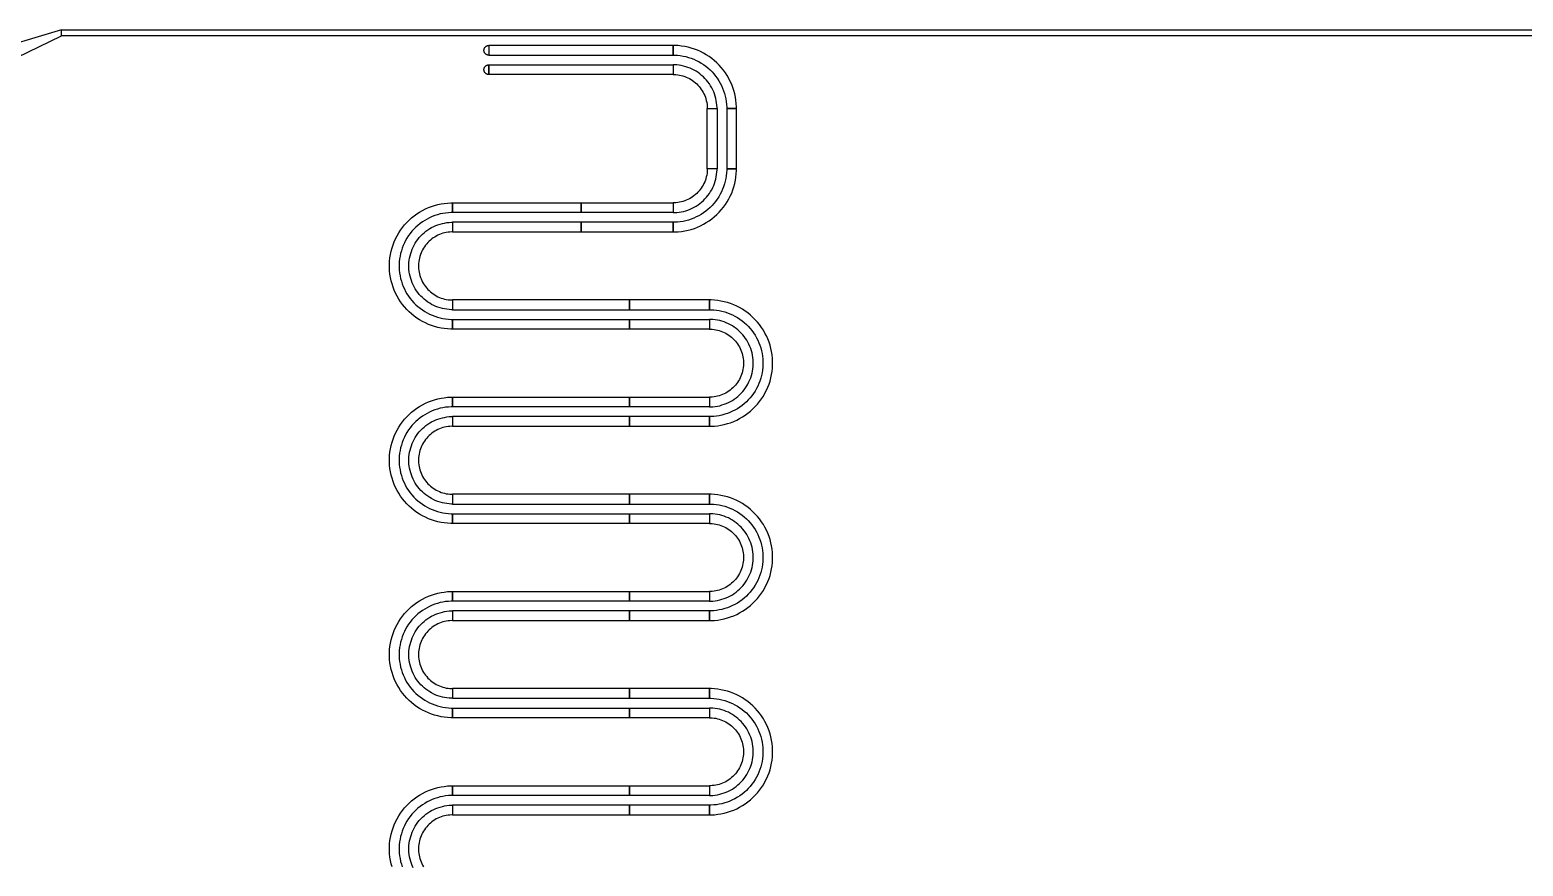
# Model space of a CAD drawing. Extents: x -3400 to 3400, y -3400 to 3400.
# Drawn here: x -1862 to -325, y -866 to -5 of the extents above; entities that cross this region are included whole.
import ezdxf

# ---------------------------------------------------------------- set-up
doc = ezdxf.new("R2010")
doc.units = 0
doc.layers.get('0').update_dxf_attribs({"linetype": 'CONTINUOUS'})
doc.layers.add('BASEMETAL', color=4, linetype='CONTINUOUS')
doc.layers.add('BUSMAIN', color=3, linetype='CONTINUOUS')

# ---------------------------------------------------------------- blocks, each defined once
blk = doc.blocks.new('CHIP_XSEARCH')
for points in [[(2010, 3374), (2010, 3369), (2010, 3369), (2009.7, 3369), (2009.5, 3369), (2009.2, 3369.1), (2009, 3369.1), (2008.7, 3369.2), (2008.5, 3369.2), (2008.2, 3369.3), (2008, 3369.4), (2007.7, 3369.5), (2007.5, 3369.7), (2007.3, 3369.8), (2007.1, 3370), (2006.9, 3370.1), (2006.7, 3370.3), (2006.5, 3370.5), (2006.3, 3370.7), (2006.1, 3370.9), (2006, 3371.1), (2005.8, 3371.3), (2005.7, 3371.5), (2005.5, 3371.7), (2005.4, 3372), (2005.3, 3372.2), (2005.2, 3372.5), (2005.2, 3372.7), (2005.1, 3373), (2005.1, 3373.2), (2005, 3373.5), (2005, 3373.7), (2005, 3374), (2005, 3374), (2005, 3374.3), (2005, 3374.5), (2005.1, 3374.8), (2005.1, 3375), (2005.2, 3375.3), (2005.2, 3375.5), (2005.3, 3375.8), (2005.4, 3376), (2005.5, 3376.3), (2005.7, 3376.5), (2005.8, 3376.7), (2006, 3376.9), (2006.1, 3377.1), (2006.3, 3377.3), (2006.5, 3377.5), (2006.7, 3377.7), (2006.9, 3377.9), (2007.1, 3378), (2007.3, 3378.2), (2007.5, 3378.3), (2007.7, 3378.5), (2008, 3378.6), (2008.2, 3378.7), (2008.5, 3378.8), (2008.7, 3378.8), (2009, 3378.9), (2009.2, 3378.9), (2009.5, 3379), (2009.7, 3379), (2010, 3379), (2010, 3379)], [(2010, 3369), (2200, 3369), (2200, 3379), (2010, 3379)], [(2200, 3369), (2201.4, 3369), (2204.3, 3368.8), (2207.2, 3368.5), (2210, 3368.1), (2212.8, 3367.5), (2215.6, 3366.7), (2218.4, 3365.8), (2221, 3364.8), (2223.7, 3363.6), (2226.2, 3362.3), (2228.7, 3360.9), (2231.2, 3359.3), (2233.5, 3357.6), (2235.7, 3355.8), (2237.9, 3353.9), (2239.9, 3351.9), (2241.8, 3349.7), (2243.6, 3347.5), (2245.3, 3345.2), (2246.9, 3342.7), (2248.3, 3340.2), (2249.6, 3337.7), (2250.8, 3335), (2251.8, 3332.4), (2252.7, 3329.6), (2253.5, 3326.8), (2254.1, 3324), (2254.5, 3321.2), (2254.8, 3318.3), (2255, 3315.4), (2255, 3314), (2265, 3314), (2265, 3315.7), (2264.8, 3319.1), (2264.4, 3322.5), (2263.9, 3325.8), (2263.2, 3329.2), (2262.3, 3332.5), (2261.3, 3335.7), (2260.1, 3338.9), (2258.7, 3342), (2257.1, 3345), (2255.4, 3348), (2253.6, 3350.8), (2251.6, 3353.6), (2249.4, 3356.2), (2247.1, 3358.7), (2244.7, 3361.1), (2242.2, 3363.4), (2239.6, 3365.6), (2236.8, 3367.6), (2234, 3369.4), (2231, 3371.1), (2228, 3372.7), (2224.9, 3374.1), (2221.7, 3375.3), (2218.5, 3376.3), (2215.2, 3377.2), (2211.8, 3377.9), (2208.5, 3378.4), (2205.1, 3378.8), (2201.7, 3379), (2200, 3379)], [(2010, 3354), (2010, 3349), (2010, 3349), (2009.7, 3349), (2009.5, 3349), (2009.2, 3349.1), (2009, 3349.1), (2008.7, 3349.2), (2008.5, 3349.2), (2008.2, 3349.3), (2008, 3349.4), (2007.7, 3349.5), (2007.5, 3349.7), (2007.3, 3349.8), (2007.1, 3350), (2006.9, 3350.1), (2006.7, 3350.3), (2006.5, 3350.5), (2006.3, 3350.7), (2006.1, 3350.9), (2006, 3351.1), (2005.8, 3351.3), (2005.7, 3351.5), (2005.5, 3351.7), (2005.4, 3352), (2005.3, 3352.2), (2005.2, 3352.5), (2005.2, 3352.7), (2005.1, 3353), (2005.1, 3353.2), (2005, 3353.5), (2005, 3353.7), (2005, 3354), (2005, 3354), (2005, 3354.3), (2005, 3354.5), (2005.1, 3354.8), (2005.1, 3355), (2005.2, 3355.3), (2005.2, 3355.5), (2005.3, 3355.8), (2005.4, 3356), (2005.5, 3356.3), (2005.7, 3356.5), (2005.8, 3356.7), (2006, 3356.9), (2006.1, 3357.1), (2006.3, 3357.3), (2006.5, 3357.5), (2006.7, 3357.7), (2006.9, 3357.9), (2007.1, 3358), (2007.3, 3358.2), (2007.5, 3358.3), (2007.7, 3358.5), (2008, 3358.6), (2008.2, 3358.7), (2008.5, 3358.8), (2008.7, 3358.8), (2009, 3358.9), (2009.2, 3358.9), (2009.5, 3359), (2009.7, 3359), (2010, 3359), (2010, 3359)], [(2010, 3359), (2200, 3359), (2200, 3349), (2010, 3349)], [(2200, 3349), (2200.9, 3349), (2202.7, 3348.9), (2204.6, 3348.7), (2206.4, 3348.4), (2208.2, 3348), (2209.9, 3347.6), (2211.7, 3347), (2213.4, 3346.3), (2215.1, 3345.6), (2216.7, 3344.8), (2218.3, 3343.8), (2219.8, 3342.8), (2221.3, 3341.8), (2222.7, 3340.6), (2224.1, 3339.4), (2225.4, 3338.1), (2226.6, 3336.7), (2227.8, 3335.3), (2228.8, 3333.8), (2229.8, 3332.3), (2230.8, 3330.7), (2231.6, 3329.1), (2232.3, 3327.4), (2233, 3325.7), (2233.6, 3323.9), (2234, 3322.2), (2234.4, 3320.4), (2234.7, 3318.6), (2234.9, 3316.7), (2235, 3314.9), (2235, 3314), (2245, 3314), (2245, 3315.2), (2244.9, 3317.5), (2244.6, 3319.9), (2244.2, 3322.2), (2243.8, 3324.5), (2243.1, 3326.8), (2242.4, 3329), (2241.6, 3331.2), (2240.6, 3333.4), (2239.5, 3335.5), (2238.4, 3337.5), (2237.1, 3339.5), (2235.7, 3341.4), (2234.2, 3343.2), (2232.6, 3345), (2231, 3346.6), (2229.2, 3348.2), (2227.4, 3349.7), (2225.5, 3351.1), (2223.5, 3352.4), (2221.5, 3353.5), (2219.4, 3354.6), (2217.2, 3355.6), (2215, 3356.4), (2212.8, 3357.1), (2210.5, 3357.8), (2208.2, 3358.2), (2205.9, 3358.6), (2203.5, 3358.9), (2201.2, 3359), (2200, 3359)], [(2245, 3314), (2245, 3252), (2235, 3252), (2235, 3314)], [(2255, 3314), (2255, 3252), (2265, 3252), (2265, 3314)], [(2255, 3252), (2255, 3250.6), (2254.8, 3247.7), (2254.5, 3244.8), (2254.1, 3242), (2253.5, 3239.2), (2252.7, 3236.4), (2251.8, 3233.6), (2250.8, 3231), (2249.6, 3228.3), (2248.3, 3225.8), (2246.9, 3223.3), (2245.3, 3220.8), (2243.6, 3218.5), (2241.8, 3216.3), (2239.9, 3214.1), (2237.9, 3212.1), (2235.7, 3210.2), (2233.5, 3208.4), (2231.2, 3206.7), (2228.7, 3205.1), (2226.2, 3203.7), (2223.7, 3202.4), (2221, 3201.2), (2218.4, 3200.2), (2215.6, 3199.3), (2212.8, 3198.5), (2210, 3197.9), (2207.2, 3197.5), (2204.3, 3197.2), (2201.4, 3197), (2200, 3197), (2200, 3187), (2201.7, 3187), (2205.1, 3187.2), (2208.5, 3187.6), (2211.8, 3188.1), (2215.2, 3188.8), (2218.5, 3189.7), (2221.7, 3190.7), (2224.9, 3191.9), (2228, 3193.3), (2231, 3194.9), (2234, 3196.6), (2236.8, 3198.4), (2239.6, 3200.4), (2242.2, 3202.6), (2244.7, 3204.9), (2247.1, 3207.3), (2249.4, 3209.8), (2251.6, 3212.4), (2253.6, 3215.2), (2255.4, 3218), (2257.1, 3221), (2258.7, 3224), (2260.1, 3227.1), (2261.3, 3230.3), (2262.3, 3233.5), (2263.2, 3236.8), (2263.9, 3240.2), (2264.4, 3243.5), (2264.8, 3246.9), (2265, 3250.3), (2265, 3252)], [(2235, 3252), (2235, 3251.1), (2234.9, 3249.3), (2234.7, 3247.4), (2234.4, 3245.6), (2234, 3243.8), (2233.6, 3242.1), (2233, 3240.3), (2232.3, 3238.6), (2231.6, 3236.9), (2230.8, 3235.3), (2229.8, 3233.7), (2228.8, 3232.2), (2227.8, 3230.7), (2226.6, 3229.3), (2225.4, 3227.9), (2224.1, 3226.6), (2222.7, 3225.4), (2221.3, 3224.2), (2219.8, 3223.2), (2218.3, 3222.2), (2216.7, 3221.2), (2215.1, 3220.4), (2213.4, 3219.7), (2211.7, 3219), (2209.9, 3218.4), (2208.2, 3218), (2206.4, 3217.6), (2204.6, 3217.3), (2202.7, 3217.1), (2200.9, 3217), (2200, 3217), (2200, 3207), (2201.2, 3207), (2203.5, 3207.1), (2205.9, 3207.4), (2208.2, 3207.8), (2210.5, 3208.2), (2212.8, 3208.9), (2215, 3209.6), (2217.2, 3210.4), (2219.4, 3211.4), (2221.5, 3212.5), (2223.5, 3213.6), (2225.5, 3214.9), (2227.4, 3216.3), (2229.2, 3217.8), (2231, 3219.4), (2232.6, 3221), (2234.2, 3222.8), (2235.7, 3224.6), (2237.1, 3226.5), (2238.4, 3228.5), (2239.5, 3230.5), (2240.6, 3232.6), (2241.6, 3234.8), (2242.4, 3237), (2243.1, 3239.2), (2243.8, 3241.5), (2244.2, 3243.8), (2244.6, 3246.1), (2244.9, 3248.5), (2245, 3250.8), (2245, 3252)], [(1972.7, 3207), (1971.3, 3207), (1968.4, 3206.8), (1965.5, 3206.5), (1962.7, 3206.1), (1959.9, 3205.5), (1957.1, 3204.7), (1954.3, 3203.8), (1951.7, 3202.8), (1949, 3201.6), (1946.5, 3200.3), (1944, 3198.9), (1941.6, 3197.3), (1939.2, 3195.6), (1937, 3193.8), (1934.8, 3191.9), (1932.8, 3189.9), (1930.9, 3187.7), (1929.1, 3185.5), (1927.4, 3183.2), (1925.8, 3180.7), (1924.4, 3178.2), (1923.1, 3175.7), (1921.9, 3173), (1920.9, 3170.4), (1920, 3167.6), (1919.2, 3164.8), (1918.6, 3162), (1918.2, 3159.2), (1917.9, 3156.3), (1917.7, 3153.4), (1917.7, 3150.6), (1917.9, 3147.7), (1918.2, 3144.8), (1918.6, 3142), (1919.2, 3139.2), (1920, 3136.4), (1920.9, 3133.6), (1921.9, 3131), (1923.1, 3128.3), (1924.4, 3125.8), (1925.8, 3123.3), (1927.4, 3120.8), (1929.1, 3118.5), (1930.9, 3116.3), (1932.8, 3114.1), (1934.8, 3112.1), (1937, 3110.2), (1939.2, 3108.4), (1941.6, 3106.7), (1944, 3105.1), (1946.5, 3103.7), (1949, 3102.4), (1951.7, 3101.2), (1954.3, 3100.2), (1957.1, 3099.3), (1959.9, 3098.5), (1962.7, 3097.9), (1965.5, 3097.5), (1968.4, 3097.2), (1971.3, 3097), (1972.7, 3097), (1972.7, 3087), (1971, 3087), (1967.6, 3087.2), (1964.2, 3087.6), (1960.9, 3088.1), (1957.5, 3088.8), (1954.2, 3089.7), (1951, 3090.7), (1947.8, 3091.9), (1944.7, 3093.3), (1941.7, 3094.9), (1938.7, 3096.6), (1935.9, 3098.4), (1933.1, 3100.4), (1930.5, 3102.6), (1928, 3104.9), (1925.6, 3107.3), (1923.3, 3109.8), (1921.1, 3112.4), (1919.1, 3115.2), (1917.3, 3118), (1915.6, 3121), (1914, 3124), (1912.7, 3127.1), (1911.4, 3130.3), (1910.4, 3133.5), (1909.5, 3136.8), (1908.8, 3140.2), (1908.3, 3143.5), (1907.9, 3146.9), (1907.7, 3150.3), (1907.7, 3153.7), (1907.9, 3157.1), (1908.3, 3160.5), (1908.8, 3163.8), (1909.5, 3167.2), (1910.4, 3170.5), (1911.4, 3173.7), (1912.7, 3176.9), (1914, 3180), (1915.6, 3183), (1917.3, 3186), (1919.1, 3188.8), (1921.1, 3191.6), (1923.3, 3194.2), (1925.6, 3196.7), (1928, 3199.1), (1930.5, 3201.4), (1933.1, 3203.6), (1935.9, 3205.6), (1938.7, 3207.4), (1941.7, 3209.1), (1944.7, 3210.7), (1947.8, 3212.1), (1951, 3213.3), (1954.2, 3214.3), (1957.5, 3215.2), (1960.9, 3215.9), (1964.2, 3216.4), (1967.6, 3216.8), (1971, 3217), (1972.7, 3217)], [(2105, 3207), (1972.7, 3207), (1972.7, 3217), (2105, 3217)], [(2200, 3207), (2105, 3207), (2105, 3217), (2200, 3217)], [(1972.7, 3187), (1971.8, 3187), (1970, 3186.9), (1968.1, 3186.7), (1966.3, 3186.4), (1964.5, 3186), (1962.8, 3185.6), (1961, 3185), (1959.3, 3184.3), (1957.6, 3183.6), (1956, 3182.8), (1954.4, 3181.8), (1952.9, 3180.8), (1951.4, 3179.8), (1950, 3178.6), (1948.6, 3177.4), (1947.3, 3176.1), (1946.1, 3174.7), (1944.9, 3173.3), (1943.9, 3171.8), (1942.9, 3170.3), (1941.9, 3168.7), (1941.1, 3167.1), (1940.4, 3165.4), (1939.7, 3163.7), (1939.1, 3161.9), (1938.7, 3160.2), (1938.3, 3158.4), (1938, 3156.6), (1937.8, 3154.7), (1937.7, 3152.9), (1937.7, 3151.1), (1937.8, 3149.3), (1938, 3147.4), (1938.3, 3145.6), (1938.7, 3143.8), (1939.1, 3142.1), (1939.7, 3140.3), (1940.4, 3138.6), (1941.1, 3136.9), (1941.9, 3135.3), (1942.9, 3133.7), (1943.9, 3132.2), (1944.9, 3130.7), (1946.1, 3129.3), (1947.3, 3127.9), (1948.6, 3126.6), (1950, 3125.4), (1951.4, 3124.2), (1952.9, 3123.2), (1954.4, 3122.2), (1956, 3121.2), (1957.6, 3120.4), (1959.3, 3119.7), (1961, 3119), (1962.8, 3118.4), (1964.5, 3118), (1966.3, 3117.6), (1968.1, 3117.3), (1970, 3117.1), (1971.8, 3117), (1972.7, 3117), (1972.7, 3107), (1971.5, 3107), (1969.2, 3107.1), (1966.8, 3107.4), (1964.5, 3107.8), (1962.2, 3108.2), (1959.9, 3108.9), (1957.7, 3109.6), (1955.5, 3110.4), (1953.3, 3111.4), (1951.2, 3112.5), (1949.2, 3113.6), (1947.2, 3114.9), (1945.3, 3116.3), (1943.5, 3117.8), (1941.7, 3119.4), (1940.1, 3121), (1938.5, 3122.8), (1937, 3124.6), (1935.6, 3126.5), (1934.3, 3128.5), (1933.2, 3130.5), (1932.1, 3132.6), (1931.1, 3134.8), (1930.3, 3137), (1929.6, 3139.2), (1928.9, 3141.5), (1928.5, 3143.8), (1928.1, 3146.1), (1927.8, 3148.5), (1927.7, 3150.8), (1927.7, 3153.2), (1927.8, 3155.5), (1928.1, 3157.9), (1928.5, 3160.2), (1928.9, 3162.5), (1929.6, 3164.8), (1930.3, 3167), (1931.1, 3169.2), (1932.1, 3171.4), (1933.2, 3173.5), (1934.3, 3175.5), (1935.6, 3177.5), (1937, 3179.4), (1938.5, 3181.2), (1940.1, 3183), (1941.7, 3184.6), (1943.5, 3186.2), (1945.3, 3187.7), (1947.2, 3189.1), (1949.2, 3190.4), (1951.2, 3191.5), (1953.3, 3192.6), (1955.5, 3193.6), (1957.7, 3194.4), (1959.9, 3195.1), (1962.2, 3195.8), (1964.5, 3196.2), (1966.8, 3196.6), (1969.2, 3196.9), (1971.5, 3197), (1972.7, 3197)], [(2105, 3197), (1972.7, 3197), (1972.7, 3187), (2105, 3187)], [(2200, 3197), (2105, 3197), (2105, 3187), (2200, 3187)], [(1972.7, 3107), (2155, 3107), (2155, 3117), (1972.7, 3117)], [(2155, 3107), (2237.3, 3107), (2237.3, 3117), (2155, 3117)], [(2237.3, 3107), (2238.7, 3107), (2241.6, 3106.8), (2244.5, 3106.5), (2247.3, 3106.1), (2250.1, 3105.5), (2252.9, 3104.7), (2255.7, 3103.8), (2258.3, 3102.8), (2261, 3101.6), (2263.5, 3100.3), (2266, 3098.9), (2268.4, 3097.3), (2270.8, 3095.6), (2273, 3093.8), (2275.2, 3091.9), (2277.2, 3089.9), (2279.1, 3087.7), (2280.9, 3085.5), (2282.6, 3083.2), (2284.2, 3080.7), (2285.6, 3078.2), (2286.9, 3075.7), (2288.1, 3073), (2289.1, 3070.4), (2290, 3067.6), (2290.8, 3064.8), (2291.4, 3062), (2291.8, 3059.2), (2292.1, 3056.3), (2292.3, 3053.4), (2292.3, 3050.6), (2292.1, 3047.7), (2291.8, 3044.8), (2291.4, 3042), (2290.8, 3039.2), (2290, 3036.4), (2289.1, 3033.6), (2288.1, 3031), (2286.9, 3028.3), (2285.6, 3025.8), (2284.2, 3023.3), (2282.6, 3020.8), (2280.9, 3018.5), (2279.1, 3016.3), (2277.2, 3014.1), (2275.2, 3012.1), (2273, 3010.2), (2270.8, 3008.4), (2268.4, 3006.7), (2266, 3005.1), (2263.5, 3003.7), (2261, 3002.4), (2258.3, 3001.2), (2255.7, 3000.2), (2252.9, 2999.3), (2250.1, 2998.5), (2247.3, 2997.9), (2244.5, 2997.5), (2241.6, 2997.2), (2238.7, 2997), (2237.3, 2997), (2237.3, 2987), (2239, 2987), (2242.4, 2987.2), (2245.8, 2987.6), (2249.1, 2988.1), (2252.5, 2988.8), (2255.8, 2989.7), (2259, 2990.7), (2262.2, 2991.9), (2265.3, 2993.3), (2268.3, 2994.9), (2271.3, 2996.6), (2274.1, 2998.4), (2276.9, 3000.4), (2279.5, 3002.6), (2282, 3004.9), (2284.4, 3007.3), (2286.7, 3009.8), (2288.9, 3012.4), (2290.9, 3015.2), (2292.7, 3018), (2294.4, 3021), (2296, 3024), (2297.3, 3027.1), (2298.6, 3030.3), (2299.6, 3033.5), (2300.5, 3036.8), (2301.2, 3040.2), (2301.7, 3043.5), (2302.1, 3046.9), (2302.3, 3050.3), (2302.3, 3053.7), (2302.1, 3057.1), (2301.7, 3060.5), (2301.2, 3063.8), (2300.5, 3067.2), (2299.6, 3070.5), (2298.6, 3073.7), (2297.3, 3076.9), (2296, 3080), (2294.4, 3083), (2292.7, 3086), (2290.9, 3088.8), (2288.9, 3091.6), (2286.7, 3094.2), (2284.4, 3096.7), (2282, 3099.1), (2279.5, 3101.4), (2276.9, 3103.6), (2274.1, 3105.6), (2271.3, 3107.4), (2268.3, 3109.1), (2265.3, 3110.7), (2262.2, 3112.1), (2259, 3113.3), (2255.8, 3114.3), (2252.5, 3115.2), (2249.1, 3115.9), (2245.8, 3116.4), (2242.4, 3116.8), (2239, 3117), (2237.3, 3117)], [(1972.7, 3097), (2155, 3097), (2155, 3087), (1972.7, 3087)], [(2155, 3097), (2237.3, 3097), (2237.3, 3087), (2155, 3087)], [(2237.3, 3087), (2238.2, 3087), (2240, 3086.9), (2241.9, 3086.7), (2243.7, 3086.4), (2245.5, 3086), (2247.2, 3085.6), (2249, 3085), (2250.7, 3084.3), (2252.4, 3083.6), (2254, 3082.8), (2255.6, 3081.8), (2257.1, 3080.8), (2258.6, 3079.8), (2260, 3078.6), (2261.4, 3077.4), (2262.7, 3076.1), (2263.9, 3074.7), (2265.1, 3073.3), (2266.1, 3071.8), (2267.1, 3070.3), (2268.1, 3068.7), (2268.9, 3067.1), (2269.6, 3065.4), (2270.3, 3063.7), (2270.9, 3061.9), (2271.3, 3060.2), (2271.7, 3058.4), (2272, 3056.6), (2272.2, 3054.7), (2272.3, 3052.9), (2272.3, 3051.1), (2272.2, 3049.3), (2272, 3047.4), (2271.7, 3045.6), (2271.3, 3043.8), (2270.9, 3042.1), (2270.3, 3040.3), (2269.6, 3038.6), (2268.9, 3036.9), (2268.1, 3035.3), (2267.1, 3033.7), (2266.1, 3032.2), (2265.1, 3030.7), (2263.9, 3029.3), (2262.7, 3027.9), (2261.4, 3026.6), (2260, 3025.4), (2258.6, 3024.2), (2257.1, 3023.2), (2255.6, 3022.2), (2254, 3021.2), (2252.4, 3020.4), (2250.7, 3019.7), (2249, 3019), (2247.2, 3018.4), (2245.5, 3018), (2243.7, 3017.6), (2241.9, 3017.3), (2240, 3017.1), (2238.2, 3017), (2237.3, 3017), (2237.3, 3007), (2238.5, 3007), (2240.8, 3007.1), (2243.2, 3007.4), (2245.5, 3007.8), (2247.8, 3008.2), (2250.1, 3008.9), (2252.3, 3009.6), (2254.5, 3010.4), (2256.7, 3011.4), (2258.8, 3012.5), (2260.8, 3013.6), (2262.8, 3014.9), (2264.7, 3016.3), (2266.5, 3017.8), (2268.3, 3019.4), (2269.9, 3021), (2271.5, 3022.8), (2273, 3024.6), (2274.4, 3026.5), (2275.7, 3028.5), (2276.8, 3030.5), (2277.9, 3032.6), (2278.9, 3034.8), (2279.7, 3037), (2280.4, 3039.2), (2281.1, 3041.5), (2281.5, 3043.8), (2281.9, 3046.1), (2282.2, 3048.5), (2282.3, 3050.8), (2282.3, 3053.2), (2282.2, 3055.5), (2281.9, 3057.9), (2281.5, 3060.2), (2281.1, 3062.5), (2280.4, 3064.8), (2279.7, 3067), (2278.9, 3069.2), (2277.9, 3071.4), (2276.8, 3073.5), (2275.7, 3075.5), (2274.4, 3077.5), (2273, 3079.4), (2271.5, 3081.2), (2269.9, 3083), (2268.3, 3084.6), (2266.5, 3086.2), (2264.7, 3087.7), (2262.8, 3089.1), (2260.8, 3090.4), (2258.8, 3091.5), (2256.7, 3092.6), (2254.5, 3093.6), (2252.3, 3094.4), (2250.1, 3095.1), (2247.8, 3095.8), (2245.5, 3096.2), (2243.2, 3096.6), (2240.8, 3096.9), (2238.5, 3097), (2237.3, 3097)], [(1972.7, 3007), (1971.3, 3007), (1968.4, 3006.8), (1965.5, 3006.5), (1962.7, 3006.1), (1959.9, 3005.5), (1957.1, 3004.7), (1954.3, 3003.8), (1951.7, 3002.8), (1949, 3001.6), (1946.5, 3000.3), (1944, 2998.9), (1941.6, 2997.3), (1939.2, 2995.6), (1937, 2993.8), (1934.8, 2991.9), (1932.8, 2989.9), (1930.9, 2987.7), (1929.1, 2985.5), (1927.4, 2983.2), (1925.8, 2980.7), (1924.4, 2978.2), (1923.1, 2975.7), (1921.9, 2973), (1920.9, 2970.4), (1920, 2967.6), (1919.2, 2964.8), (1918.6, 2962), (1918.2, 2959.2), (1917.9, 2956.3), (1917.7, 2953.4), (1917.7, 2950.6), (1917.9, 2947.7), (1918.2, 2944.8), (1918.6, 2942), (1919.2, 2939.2), (1920, 2936.4), (1920.9, 2933.6), (1921.9, 2931), (1923.1, 2928.3), (1924.4, 2925.8), (1925.8, 2923.3), (1927.4, 2920.8), (1929.1, 2918.5), (1930.9, 2916.3), (1932.8, 2914.1), (1934.8, 2912.1), (1937, 2910.2), (1939.2, 2908.4), (1941.6, 2906.7), (1944, 2905.1), (1946.5, 2903.7), (1949, 2902.4), (1951.7, 2901.2), (1954.3, 2900.2), (1957.1, 2899.3), (1959.9, 2898.5), (1962.7, 2897.9), (1965.5, 2897.5), (1968.4, 2897.2), (1971.3, 2897), (1972.7, 2897), (1972.7, 2887), (1971, 2887), (1967.6, 2887.2), (1964.2, 2887.6), (1960.9, 2888.1), (1957.5, 2888.8), (1954.2, 2889.7), (1951, 2890.7), (1947.8, 2891.9), (1944.7, 2893.3), (1941.7, 2894.9), (1938.7, 2896.6), (1935.9, 2898.4), (1933.1, 2900.4), (1930.5, 2902.6), (1928, 2904.9), (1925.6, 2907.3), (1923.3, 2909.8), (1921.1, 2912.4), (1919.1, 2915.2), (1917.3, 2918), (1915.6, 2921), (1914, 2924), (1912.7, 2927.1), (1911.4, 2930.3), (1910.4, 2933.5), (1909.5, 2936.8), (1908.8, 2940.2), (1908.3, 2943.5), (1907.9, 2946.9), (1907.7, 2950.3), (1907.7, 2953.7), (1907.9, 2957.1), (1908.3, 2960.5), (1908.8, 2963.8), (1909.5, 2967.2), (1910.4, 2970.5), (1911.4, 2973.7), (1912.7, 2976.9), (1914, 2980), (1915.6, 2983), (1917.3, 2986), (1919.1, 2988.8), (1921.1, 2991.6), (1923.3, 2994.2), (1925.6, 2996.7), (1928, 2999.1), (1930.5, 3001.4), (1933.1, 3003.6), (1935.9, 3005.6), (1938.7, 3007.4), (1941.7, 3009.1), (1944.7, 3010.7), (1947.8, 3012.1), (1951, 3013.3), (1954.2, 3014.3), (1957.5, 3015.2), (1960.9, 3015.9), (1964.2, 3016.4), (1967.6, 3016.8), (1971, 3017), (1972.7, 3017)], [(2155, 3007), (1972.7, 3007), (1972.7, 3017), (2155, 3017)], [(2237.3, 3007), (2155, 3007), (2155, 3017), (2237.3, 3017)], [(1972.7, 2987), (1971.8, 2987), (1970, 2986.9), (1968.1, 2986.7), (1966.3, 2986.4), (1964.5, 2986), (1962.8, 2985.6), (1961, 2985), (1959.3, 2984.3), (1957.6, 2983.6), (1956, 2982.8), (1954.4, 2981.8), (1952.9, 2980.8), (1951.4, 2979.8), (1950, 2978.6), (1948.6, 2977.4), (1947.3, 2976.1), (1946.1, 2974.7), (1944.9, 2973.3), (1943.9, 2971.8), (1942.9, 2970.3), (1941.9, 2968.7), (1941.1, 2967.1), (1940.4, 2965.4), (1939.7, 2963.7), (1939.1, 2961.9), (1938.7, 2960.2), (1938.3, 2958.4), (1938, 2956.6), (1937.8, 2954.7), (1937.7, 2952.9), (1937.7, 2951.1), (1937.8, 2949.3), (1938, 2947.4), (1938.3, 2945.6), (1938.7, 2943.8), (1939.1, 2942.1), (1939.7, 2940.3), (1940.4, 2938.6), (1941.1, 2936.9), (1941.9, 2935.3), (1942.9, 2933.7), (1943.9, 2932.2), (1944.9, 2930.7), (1946.1, 2929.3), (1947.3, 2927.9), (1948.6, 2926.6), (1950, 2925.4), (1951.4, 2924.2), (1952.9, 2923.2), (1954.4, 2922.2), (1956, 2921.2), (1957.6, 2920.4), (1959.3, 2919.7), (1961, 2919), (1962.8, 2918.4), (1964.5, 2918), (1966.3, 2917.6), (1968.1, 2917.3), (1970, 2917.1), (1971.8, 2917), (1972.7, 2917), (1972.7, 2907), (1971.5, 2907), (1969.2, 2907.1), (1966.8, 2907.4), (1964.5, 2907.8), (1962.2, 2908.2), (1959.9, 2908.9), (1957.7, 2909.6), (1955.5, 2910.4), (1953.3, 2911.4), (1951.2, 2912.5), (1949.2, 2913.6), (1947.2, 2914.9), (1945.3, 2916.3), (1943.5, 2917.8), (1941.7, 2919.4), (1940.1, 2921), (1938.5, 2922.8), (1937, 2924.6), (1935.6, 2926.5), (1934.3, 2928.5), (1933.2, 2930.5), (1932.1, 2932.6), (1931.1, 2934.8), (1930.3, 2937), (1929.6, 2939.2), (1928.9, 2941.5), (1928.5, 2943.8), (1928.1, 2946.1), (1927.8, 2948.5), (1927.7, 2950.8), (1927.7, 2953.2), (1927.8, 2955.5), (1928.1, 2957.9), (1928.5, 2960.2), (1928.9, 2962.5), (1929.6, 2964.8), (1930.3, 2967), (1931.1, 2969.2), (1932.1, 2971.4), (1933.2, 2973.5), (1934.3, 2975.5), (1935.6, 2977.5), (1937, 2979.4), (1938.5, 2981.2), (1940.1, 2983), (1941.7, 2984.6), (1943.5, 2986.2), (1945.3, 2987.7), (1947.2, 2989.1), (1949.2, 2990.4), (1951.2, 2991.5), (1953.3, 2992.6), (1955.5, 2993.6), (1957.7, 2994.4), (1959.9, 2995.1), (1962.2, 2995.8), (1964.5, 2996.2), (1966.8, 2996.6), (1969.2, 2996.9), (1971.5, 2997), (1972.7, 2997)], [(2155, 2997), (1972.7, 2997), (1972.7, 2987), (2155, 2987)], [(2237.3, 2997), (2155, 2997), (2155, 2987), (2237.3, 2987)], [(1972.7, 2907), (2155, 2907), (2155, 2917), (1972.7, 2917)], [(2155, 2907), (2237.3, 2907), (2237.3, 2917), (2155, 2917)], [(2237.3, 2907), (2238.7, 2907), (2241.6, 2906.8), (2244.5, 2906.5), (2247.3, 2906.1), (2250.1, 2905.5), (2252.9, 2904.7), (2255.7, 2903.8), (2258.3, 2902.8), (2261, 2901.6), (2263.5, 2900.3), (2266, 2898.9), (2268.4, 2897.3), (2270.8, 2895.6), (2273, 2893.8), (2275.2, 2891.9), (2277.2, 2889.9), (2279.1, 2887.7), (2280.9, 2885.5), (2282.6, 2883.2), (2284.2, 2880.7), (2285.6, 2878.2), (2286.9, 2875.7), (2288.1, 2873), (2289.1, 2870.4), (2290, 2867.6), (2290.8, 2864.8), (2291.4, 2862), (2291.8, 2859.2), (2292.1, 2856.3), (2292.3, 2853.4), (2292.3, 2850.6), (2292.1, 2847.7), (2291.8, 2844.8), (2291.4, 2842), (2290.8, 2839.2), (2290, 2836.4), (2289.1, 2833.6), (2288.1, 2831), (2286.9, 2828.3), (2285.6, 2825.8), (2284.2, 2823.3), (2282.6, 2820.8), (2280.9, 2818.5), (2279.1, 2816.3), (2277.2, 2814.1), (2275.2, 2812.1), (2273, 2810.2), (2270.8, 2808.4), (2268.4, 2806.7), (2266, 2805.1), (2263.5, 2803.7), (2261, 2802.4), (2258.3, 2801.2), (2255.7, 2800.2), (2252.9, 2799.3), (2250.1, 2798.5), (2247.3, 2797.9), (2244.5, 2797.5), (2241.6, 2797.2), (2238.7, 2797), (2237.3, 2797), (2237.3, 2787), (2239, 2787), (2242.4, 2787.2), (2245.8, 2787.6), (2249.1, 2788.1), (2252.5, 2788.8), (2255.8, 2789.7), (2259, 2790.7), (2262.2, 2791.9), (2265.3, 2793.3), (2268.3, 2794.9), (2271.3, 2796.6), (2274.1, 2798.4), (2276.9, 2800.4), (2279.5, 2802.6), (2282, 2804.9), (2284.4, 2807.3), (2286.7, 2809.8), (2288.9, 2812.4), (2290.9, 2815.2), (2292.7, 2818), (2294.4, 2821), (2296, 2824), (2297.3, 2827.1), (2298.6, 2830.3), (2299.6, 2833.5), (2300.5, 2836.8), (2301.2, 2840.2), (2301.7, 2843.5), (2302.1, 2846.9), (2302.3, 2850.3), (2302.3, 2853.7), (2302.1, 2857.1), (2301.7, 2860.5), (2301.2, 2863.8), (2300.5, 2867.2), (2299.6, 2870.5), (2298.6, 2873.7), (2297.3, 2876.9), (2296, 2880), (2294.4, 2883), (2292.7, 2886), (2290.9, 2888.8), (2288.9, 2891.6), (2286.7, 2894.2), (2284.4, 2896.7), (2282, 2899.1), (2279.5, 2901.4), (2276.9, 2903.6), (2274.1, 2905.6), (2271.3, 2907.4), (2268.3, 2909.1), (2265.3, 2910.7), (2262.2, 2912.1), (2259, 2913.3), (2255.8, 2914.3), (2252.5, 2915.2), (2249.1, 2915.9), (2245.8, 2916.4), (2242.4, 2916.8), (2239, 2917), (2237.3, 2917)], [(1972.7, 2897), (2155, 2897), (2155, 2887), (1972.7, 2887)], [(2155, 2897), (2237.3, 2897), (2237.3, 2887), (2155, 2887)], [(2237.3, 2887), (2238.2, 2887), (2240, 2886.9), (2241.9, 2886.7), (2243.7, 2886.4), (2245.5, 2886), (2247.2, 2885.6), (2249, 2885), (2250.7, 2884.3), (2252.4, 2883.6), (2254, 2882.8), (2255.6, 2881.8), (2257.1, 2880.8), (2258.6, 2879.8), (2260, 2878.6), (2261.4, 2877.4), (2262.7, 2876.1), (2263.9, 2874.7), (2265.1, 2873.3), (2266.1, 2871.8), (2267.1, 2870.3), (2268.1, 2868.7), (2268.9, 2867.1), (2269.6, 2865.4), (2270.3, 2863.7), (2270.9, 2861.9), (2271.3, 2860.2), (2271.7, 2858.4), (2272, 2856.6), (2272.2, 2854.7), (2272.3, 2852.9), (2272.3, 2851.1), (2272.2, 2849.3), (2272, 2847.4), (2271.7, 2845.6), (2271.3, 2843.8), (2270.9, 2842.1), (2270.3, 2840.3), (2269.6, 2838.6), (2268.9, 2836.9), (2268.1, 2835.3), (2267.1, 2833.7), (2266.1, 2832.2), (2265.1, 2830.7), (2263.9, 2829.3), (2262.7, 2827.9), (2261.4, 2826.6), (2260, 2825.4), (2258.6, 2824.2), (2257.1, 2823.2), (2255.6, 2822.2), (2254, 2821.2), (2252.4, 2820.4), (2250.7, 2819.7), (2249, 2819), (2247.2, 2818.4), (2245.5, 2818), (2243.7, 2817.6), (2241.9, 2817.3), (2240, 2817.1), (2238.2, 2817), (2237.3, 2817), (2237.3, 2807), (2238.5, 2807), (2240.8, 2807.1), (2243.2, 2807.4), (2245.5, 2807.8), (2247.8, 2808.2), (2250.1, 2808.9), (2252.3, 2809.6), (2254.5, 2810.4), (2256.7, 2811.4), (2258.8, 2812.5), (2260.8, 2813.6), (2262.8, 2814.9), (2264.7, 2816.3), (2266.5, 2817.8), (2268.3, 2819.4), (2269.9, 2821), (2271.5, 2822.8), (2273, 2824.6), (2274.4, 2826.5), (2275.7, 2828.5), (2276.8, 2830.5), (2277.9, 2832.6), (2278.9, 2834.8), (2279.7, 2837), (2280.4, 2839.2), (2281.1, 2841.5), (2281.5, 2843.8), (2281.9, 2846.1), (2282.2, 2848.5), (2282.3, 2850.8), (2282.3, 2853.2), (2282.2, 2855.5), (2281.9, 2857.9), (2281.5, 2860.2), (2281.1, 2862.5), (2280.4, 2864.8), (2279.7, 2867), (2278.9, 2869.2), (2277.9, 2871.4), (2276.8, 2873.5), (2275.7, 2875.5), (2274.4, 2877.5), (2273, 2879.4), (2271.5, 2881.2), (2269.9, 2883), (2268.3, 2884.6), (2266.5, 2886.2), (2264.7, 2887.7), (2262.8, 2889.1), (2260.8, 2890.4), (2258.8, 2891.5), (2256.7, 2892.6), (2254.5, 2893.6), (2252.3, 2894.4), (2250.1, 2895.1), (2247.8, 2895.8), (2245.5, 2896.2), (2243.2, 2896.6), (2240.8, 2896.9), (2238.5, 2897), (2237.3, 2897)], [(1972.7, 2807), (1971.3, 2807), (1968.4, 2806.8), (1965.5, 2806.5), (1962.7, 2806.1), (1959.9, 2805.5), (1957.1, 2804.7), (1954.3, 2803.8), (1951.7, 2802.8), (1949, 2801.6), (1946.5, 2800.3), (1944, 2798.9), (1941.6, 2797.3), (1939.2, 2795.6), (1937, 2793.8), (1934.8, 2791.9), (1932.8, 2789.9), (1930.9, 2787.7), (1929.1, 2785.5), (1927.4, 2783.2), (1925.8, 2780.7), (1924.4, 2778.2), (1923.1, 2775.7), (1921.9, 2773), (1920.9, 2770.4), (1920, 2767.6), (1919.2, 2764.8), (1918.6, 2762), (1918.2, 2759.2), (1917.9, 2756.3), (1917.7, 2753.4), (1917.7, 2750.6), (1917.9, 2747.7), (1918.2, 2744.8), (1918.6, 2742), (1919.2, 2739.2), (1920, 2736.4), (1920.9, 2733.6), (1921.9, 2731), (1923.1, 2728.3), (1924.4, 2725.8), (1925.8, 2723.3), (1927.4, 2720.8), (1929.1, 2718.5), (1930.9, 2716.3), (1932.8, 2714.1), (1934.8, 2712.1), (1937, 2710.2), (1939.2, 2708.4), (1941.6, 2706.7), (1944, 2705.1), (1946.5, 2703.7), (1949, 2702.4), (1951.7, 2701.2), (1954.3, 2700.2), (1957.1, 2699.3), (1959.9, 2698.5), (1962.7, 2697.9), (1965.5, 2697.5), (1968.4, 2697.2), (1971.3, 2697), (1972.7, 2697), (1972.7, 2687), (1971, 2687), (1967.6, 2687.2), (1964.2, 2687.6), (1960.9, 2688.1), (1957.5, 2688.8), (1954.2, 2689.7), (1951, 2690.7), (1947.8, 2691.9), (1944.7, 2693.3), (1941.7, 2694.9), (1938.7, 2696.6), (1935.9, 2698.4), (1933.1, 2700.4), (1930.5, 2702.6), (1928, 2704.9), (1925.6, 2707.3), (1923.3, 2709.8), (1921.1, 2712.4), (1919.1, 2715.2), (1917.3, 2718), (1915.6, 2721), (1914, 2724), (1912.7, 2727.1), (1911.4, 2730.3), (1910.4, 2733.5), (1909.5, 2736.8), (1908.8, 2740.2), (1908.3, 2743.5), (1907.9, 2746.9), (1907.7, 2750.3), (1907.7, 2753.7), (1907.9, 2757.1), (1908.3, 2760.5), (1908.8, 2763.8), (1909.5, 2767.2), (1910.4, 2770.5), (1911.4, 2773.7), (1912.7, 2776.9), (1914, 2780), (1915.6, 2783), (1917.3, 2786), (1919.1, 2788.8), (1921.1, 2791.6), (1923.3, 2794.2), (1925.6, 2796.7), (1928, 2799.1), (1930.5, 2801.4), (1933.1, 2803.6), (1935.9, 2805.6), (1938.7, 2807.4), (1941.7, 2809.1), (1944.7, 2810.7), (1947.8, 2812.1), (1951, 2813.3), (1954.2, 2814.3), (1957.5, 2815.2), (1960.9, 2815.9), (1964.2, 2816.4), (1967.6, 2816.8), (1971, 2817), (1972.7, 2817)], [(2155, 2807), (1972.7, 2807), (1972.7, 2817), (2155, 2817)], [(2237.3, 2807), (2155, 2807), (2155, 2817), (2237.3, 2817)], [(1972.7, 2787), (1971.8, 2787), (1970, 2786.9), (1968.1, 2786.7), (1966.3, 2786.4), (1964.5, 2786), (1962.8, 2785.6), (1961, 2785), (1959.3, 2784.3), (1957.6, 2783.6), (1956, 2782.8), (1954.4, 2781.8), (1952.9, 2780.8), (1951.4, 2779.8), (1950, 2778.6), (1948.6, 2777.4), (1947.3, 2776.1), (1946.1, 2774.7), (1944.9, 2773.3), (1943.9, 2771.8), (1942.9, 2770.3), (1941.9, 2768.7), (1941.1, 2767.1), (1940.4, 2765.4), (1939.7, 2763.7), (1939.1, 2761.9), (1938.7, 2760.2), (1938.3, 2758.4), (1938, 2756.6), (1937.8, 2754.7), (1937.7, 2752.9), (1937.7, 2751.1), (1937.8, 2749.3), (1938, 2747.4), (1938.3, 2745.6), (1938.7, 2743.8), (1939.1, 2742.1), (1939.7, 2740.3), (1940.4, 2738.6), (1941.1, 2736.9), (1941.9, 2735.3), (1942.9, 2733.7), (1943.9, 2732.2), (1944.9, 2730.7), (1946.1, 2729.3), (1947.3, 2727.9), (1948.6, 2726.6), (1950, 2725.4), (1951.4, 2724.2), (1952.9, 2723.2), (1954.4, 2722.2), (1956, 2721.2), (1957.6, 2720.4), (1959.3, 2719.7), (1961, 2719), (1962.8, 2718.4), (1964.5, 2718), (1966.3, 2717.6), (1968.1, 2717.3), (1970, 2717.1), (1971.8, 2717), (1972.7, 2717), (1972.7, 2707), (1971.5, 2707), (1969.2, 2707.1), (1966.8, 2707.4), (1964.5, 2707.8), (1962.2, 2708.2), (1959.9, 2708.9), (1957.7, 2709.6), (1955.5, 2710.4), (1953.3, 2711.4), (1951.2, 2712.5), (1949.2, 2713.6), (1947.2, 2714.9), (1945.3, 2716.3), (1943.5, 2717.8), (1941.7, 2719.4), (1940.1, 2721), (1938.5, 2722.8), (1937, 2724.6), (1935.6, 2726.5), (1934.3, 2728.5), (1933.2, 2730.5), (1932.1, 2732.6), (1931.1, 2734.8), (1930.3, 2737), (1929.6, 2739.2), (1928.9, 2741.5), (1928.5, 2743.8), (1928.1, 2746.1), (1927.8, 2748.5), (1927.7, 2750.8), (1927.7, 2753.2), (1927.8, 2755.5), (1928.1, 2757.9), (1928.5, 2760.2), (1928.9, 2762.5), (1929.6, 2764.8), (1930.3, 2767), (1931.1, 2769.2), (1932.1, 2771.4), (1933.2, 2773.5), (1934.3, 2775.5), (1935.6, 2777.5), (1937, 2779.4), (1938.5, 2781.2), (1940.1, 2783), (1941.7, 2784.6), (1943.5, 2786.2), (1945.3, 2787.7), (1947.2, 2789.1), (1949.2, 2790.4), (1951.2, 2791.5), (1953.3, 2792.6), (1955.5, 2793.6), (1957.7, 2794.4), (1959.9, 2795.1), (1962.2, 2795.8), (1964.5, 2796.2), (1966.8, 2796.6), (1969.2, 2796.9), (1971.5, 2797), (1972.7, 2797)], [(2155, 2797), (1972.7, 2797), (1972.7, 2787), (2155, 2787)], [(2237.3, 2797), (2155, 2797), (2155, 2787), (2237.3, 2787)], [(1972.7, 2707), (2155, 2707), (2155, 2717), (1972.7, 2717)], [(2155, 2707), (2237.3, 2707), (2237.3, 2717), (2155, 2717)], [(2237.3, 2707), (2238.7, 2707), (2241.6, 2706.8), (2244.5, 2706.5), (2247.3, 2706.1), (2250.1, 2705.5), (2252.9, 2704.7), (2255.7, 2703.8), (2258.3, 2702.8), (2261, 2701.6), (2263.5, 2700.3), (2266, 2698.9), (2268.4, 2697.3), (2270.8, 2695.6), (2273, 2693.8), (2275.2, 2691.9), (2277.2, 2689.9), (2279.1, 2687.7), (2280.9, 2685.5), (2282.6, 2683.2), (2284.2, 2680.7), (2285.6, 2678.2), (2286.9, 2675.7), (2288.1, 2673), (2289.1, 2670.4), (2290, 2667.6), (2290.8, 2664.8), (2291.4, 2662), (2291.8, 2659.2), (2292.1, 2656.3), (2292.3, 2653.4), (2292.3, 2650.6), (2292.1, 2647.7), (2291.8, 2644.8), (2291.4, 2642), (2290.8, 2639.2), (2290, 2636.4), (2289.1, 2633.6), (2288.1, 2631), (2286.9, 2628.3), (2285.6, 2625.8), (2284.2, 2623.3), (2282.6, 2620.8), (2280.9, 2618.5), (2279.1, 2616.3), (2277.2, 2614.1), (2275.2, 2612.1), (2273, 2610.2), (2270.8, 2608.4), (2268.4, 2606.7), (2266, 2605.1), (2263.5, 2603.7), (2261, 2602.4), (2258.3, 2601.2), (2255.7, 2600.2), (2252.9, 2599.3), (2250.1, 2598.5), (2247.3, 2597.9), (2244.5, 2597.5), (2241.6, 2597.2), (2238.7, 2597), (2237.3, 2597), (2237.3, 2587), (2239, 2587), (2242.4, 2587.2), (2245.8, 2587.6), (2249.1, 2588.1), (2252.5, 2588.8), (2255.8, 2589.7), (2259, 2590.7), (2262.2, 2591.9), (2265.3, 2593.3), (2268.3, 2594.9), (2271.3, 2596.6), (2274.1, 2598.4), (2276.9, 2600.4), (2279.5, 2602.6), (2282, 2604.9), (2284.4, 2607.3), (2286.7, 2609.8), (2288.9, 2612.4), (2290.9, 2615.2), (2292.7, 2618), (2294.4, 2621), (2296, 2624), (2297.3, 2627.1), (2298.6, 2630.3), (2299.6, 2633.5), (2300.5, 2636.8), (2301.2, 2640.2), (2301.7, 2643.5), (2302.1, 2646.9), (2302.3, 2650.3), (2302.3, 2653.7), (2302.1, 2657.1), (2301.7, 2660.5), (2301.2, 2663.8), (2300.5, 2667.2), (2299.6, 2670.5), (2298.6, 2673.7), (2297.3, 2676.9), (2296, 2680), (2294.4, 2683), (2292.7, 2686), (2290.9, 2688.8), (2288.9, 2691.6), (2286.7, 2694.2), (2284.4, 2696.7), (2282, 2699.1), (2279.5, 2701.4), (2276.9, 2703.6), (2274.1, 2705.6), (2271.3, 2707.4), (2268.3, 2709.1), (2265.3, 2710.7), (2262.2, 2712.1), (2259, 2713.3), (2255.8, 2714.3), (2252.5, 2715.2), (2249.1, 2715.9), (2245.8, 2716.4), (2242.4, 2716.8), (2239, 2717), (2237.3, 2717)], [(1972.7, 2697), (2155, 2697), (2155, 2687), (1972.7, 2687)], [(2155, 2697), (2237.3, 2697), (2237.3, 2687), (2155, 2687)], [(2237.3, 2687), (2238.2, 2687), (2240, 2686.9), (2241.9, 2686.7), (2243.7, 2686.4), (2245.5, 2686), (2247.2, 2685.6), (2249, 2685), (2250.7, 2684.3), (2252.4, 2683.6), (2254, 2682.8), (2255.6, 2681.8), (2257.1, 2680.8), (2258.6, 2679.8), (2260, 2678.6), (2261.4, 2677.4), (2262.7, 2676.1), (2263.9, 2674.7), (2265.1, 2673.3), (2266.1, 2671.8), (2267.1, 2670.3), (2268.1, 2668.7), (2268.9, 2667.1), (2269.6, 2665.4), (2270.3, 2663.7), (2270.9, 2661.9), (2271.3, 2660.2), (2271.7, 2658.4), (2272, 2656.6), (2272.2, 2654.7), (2272.3, 2652.9), (2272.3, 2651.1), (2272.2, 2649.3), (2272, 2647.4), (2271.7, 2645.6), (2271.3, 2643.8), (2270.9, 2642.1), (2270.3, 2640.3), (2269.6, 2638.6), (2268.9, 2636.9), (2268.1, 2635.3), (2267.1, 2633.7), (2266.1, 2632.2), (2265.1, 2630.7), (2263.9, 2629.3), (2262.7, 2627.9), (2261.4, 2626.6), (2260, 2625.4), (2258.6, 2624.2), (2257.1, 2623.2), (2255.6, 2622.2), (2254, 2621.2), (2252.4, 2620.4), (2250.7, 2619.7), (2249, 2619), (2247.2, 2618.4), (2245.5, 2618), (2243.7, 2617.6), (2241.9, 2617.3), (2240, 2617.1), (2238.2, 2617), (2237.3, 2617), (2237.3, 2607), (2238.5, 2607), (2240.8, 2607.1), (2243.2, 2607.4), (2245.5, 2607.8), (2247.8, 2608.2), (2250.1, 2608.9), (2252.3, 2609.6), (2254.5, 2610.4), (2256.7, 2611.4), (2258.8, 2612.5), (2260.8, 2613.6), (2262.8, 2614.9), (2264.7, 2616.3), (2266.5, 2617.8), (2268.3, 2619.4), (2269.9, 2621), (2271.5, 2622.8), (2273, 2624.6), (2274.4, 2626.5), (2275.7, 2628.5), (2276.8, 2630.5), (2277.9, 2632.6), (2278.9, 2634.8), (2279.7, 2637), (2280.4, 2639.2), (2281.1, 2641.5), (2281.5, 2643.8), (2281.9, 2646.1), (2282.2, 2648.5), (2282.3, 2650.8), (2282.3, 2653.2), (2282.2, 2655.5), (2281.9, 2657.9), (2281.5, 2660.2), (2281.1, 2662.5), (2280.4, 2664.8), (2279.7, 2667), (2278.9, 2669.2), (2277.9, 2671.4), (2276.8, 2673.5), (2275.7, 2675.5), (2274.4, 2677.5), (2273, 2679.4), (2271.5, 2681.2), (2269.9, 2683), (2268.3, 2684.6), (2266.5, 2686.2), (2264.7, 2687.7), (2262.8, 2689.1), (2260.8, 2690.4), (2258.8, 2691.5), (2256.7, 2692.6), (2254.5, 2693.6), (2252.3, 2694.4), (2250.1, 2695.1), (2247.8, 2695.8), (2245.5, 2696.2), (2243.2, 2696.6), (2240.8, 2696.9), (2238.5, 2697), (2237.3, 2697)], [(2155, 2607), (1972.7, 2607), (1972.7, 2617), (2155, 2617)], [(2237.3, 2607), (2155, 2607), (2155, 2617), (2237.3, 2617)], [(2155, 2597), (1972.7, 2597), (1972.7, 2587), (2155, 2587)], [(2237.3, 2597), (2155, 2597), (2155, 2587), (2237.3, 2587)]]:
    blk.add_lwpolyline(points, close=True)
for points in [[(1910.4, 2533.5), (1909.5, 2536.8), (1908.8, 2540.2), (1908.3, 2543.5), (1907.9, 2546.9), (1907.7, 2550.3), (1907.7, 2553.7), (1907.9, 2557.1), (1908.3, 2560.5), (1908.8, 2563.8), (1909.5, 2567.2), (1910.4, 2570.5), (1911.4, 2573.7), (1912.7, 2576.9), (1914, 2580), (1915.6, 2583), (1917.3, 2586), (1919.1, 2588.8), (1921.1, 2591.6), (1923.3, 2594.2), (1925.6, 2596.7), (1928, 2599.1), (1930.5, 2601.4), (1933.1, 2603.6), (1935.9, 2605.6), (1938.7, 2607.4), (1941.7, 2609.1), (1944.7, 2610.7), (1947.8, 2612.1), (1951, 2613.3), (1954.2, 2614.3), (1957.5, 2615.2), (1960.9, 2615.9), (1964.2, 2616.4), (1967.6, 2616.8), (1971, 2617), (1972.7, 2617), (1972.7, 2607), (1971.3, 2607), (1968.4, 2606.8), (1965.5, 2606.5), (1962.7, 2606.1), (1959.9, 2605.5), (1957.1, 2604.7), (1954.3, 2603.8), (1951.7, 2602.8), (1949, 2601.6), (1946.5, 2600.3), (1944, 2598.9), (1941.6, 2597.3), (1939.2, 2595.6), (1937, 2593.8), (1934.8, 2591.9), (1932.8, 2589.9), (1930.9, 2587.7), (1929.1, 2585.5), (1927.4, 2583.2), (1925.8, 2580.7), (1924.4, 2578.2), (1923.1, 2575.7), (1921.9, 2573), (1920.9, 2570.4), (1920, 2567.6), (1919.2, 2564.8), (1918.6, 2562), (1918.2, 2559.2), (1917.9, 2556.3), (1917.7, 2553.4), (1917.7, 2550.6), (1917.9, 2547.7), (1918.2, 2544.8), (1918.6, 2542), (1919.2, 2539.2), (1920, 2536.4), (1920.9, 2533.6)], [(1932.1, 2532.6), (1931.1, 2534.8), (1930.3, 2537), (1929.6, 2539.2), (1928.9, 2541.5), (1928.5, 2543.8), (1928.1, 2546.1), (1927.8, 2548.5), (1927.7, 2550.8), (1927.7, 2553.2), (1927.8, 2555.5), (1928.1, 2557.9), (1928.5, 2560.2), (1928.9, 2562.5), (1929.6, 2564.8), (1930.3, 2567), (1931.1, 2569.2), (1932.1, 2571.4), (1933.2, 2573.5), (1934.3, 2575.5), (1935.6, 2577.5), (1937, 2579.4), (1938.5, 2581.2), (1940.1, 2583), (1941.7, 2584.6), (1943.5, 2586.2), (1945.3, 2587.7), (1947.2, 2589.1), (1949.2, 2590.4), (1951.2, 2591.5), (1953.3, 2592.6), (1955.5, 2593.6), (1957.7, 2594.4), (1959.9, 2595.1), (1962.2, 2595.8), (1964.5, 2596.2), (1966.8, 2596.6), (1969.2, 2596.9), (1971.5, 2597), (1972.7, 2597), (1972.7, 2587), (1971.8, 2587), (1970, 2586.9), (1968.1, 2586.7), (1966.3, 2586.4), (1964.5, 2586), (1962.8, 2585.6), (1961, 2585), (1959.3, 2584.3), (1957.6, 2583.6), (1956, 2582.8), (1954.4, 2581.8), (1952.9, 2580.8), (1951.4, 2579.8), (1950, 2578.6), (1948.6, 2577.4), (1947.3, 2576.1), (1946.1, 2574.7), (1944.9, 2573.3), (1943.9, 2571.8), (1942.9, 2570.3), (1941.9, 2568.7), (1941.1, 2567.1), (1940.4, 2565.4), (1939.7, 2563.7), (1939.1, 2561.9), (1938.7, 2560.2), (1938.3, 2558.4), (1938, 2556.6), (1937.8, 2554.7), (1937.7, 2552.9), (1937.7, 2551.1), (1937.8, 2549.3), (1938, 2547.4), (1938.3, 2545.6), (1938.7, 2543.8), (1939.1, 2542.1), (1939.7, 2540.3), (1940.4, 2538.6), (1941.1, 2536.9), (1941.9, 2535.3), (1942.9, 2533.7)]]:
    blk.add_lwpolyline(points)
at = {"layer": 'BUSMAIN'}
for points in [[(1170, 3195), (1570, 3389), (1570, 3395), (1170, 3275)], [(1570, 3395), (5230, 3395), (5230, 3389), (1570, 3389)]]:
    blk.add_lwpolyline(points, close=True, dxfattribs=at)

msp = doc.modelspace()

# ---------------------------------------------------------------- block references
at = {"layer": 'BASEMETAL'}
msp.add_blockref('CHIP_XSEARCH', (-3400, -3400), dxfattribs=at)

doc.saveas('drawing.dxf')
